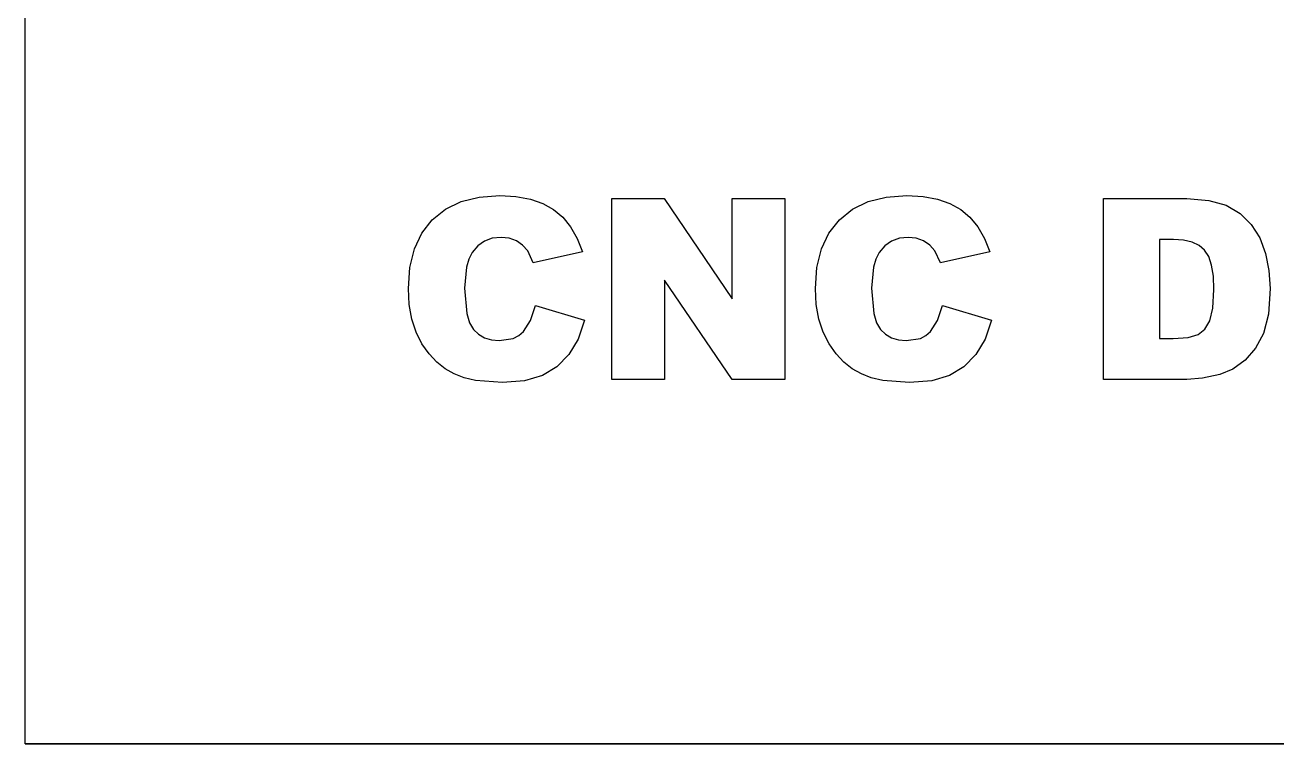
# Model space of a CAD drawing. Header units: metres. Extents: x 0 to 5.2, y 0 to 4.45.
# Drawn here: x 0 to 2.595, y 0 to 1.492 of the extents above; entities that cross this region are included whole.
import ezdxf

# ---------------------------------------------------------------- set-up
doc = ezdxf.new("R2010")
doc.units = ezdxf.units.M

msp = doc.modelspace()

# ---------------------------------------------------------------- linework, layer by layer
at = {"layer": 'CNC DRIVER#3'}
for p, q in [((0.8715, 1.1097, 0.0625), (0.9039, 1.1253, 0.0625)), ((0.8715, 1.1097, 0.0945), (0.9039, 1.1253, 0.0945)), ((0.9039, 1.1253, 0.0625), (0.9415, 1.1347, 0.0625)), ((0.9039, 1.1253, 0.0945), (0.9415, 1.1347, 0.0945)), ((0.9039, 1.1253, 0.0625), (0.9039, 1.1253, 0.0945)), ((0.9415, 1.1347, 0.0625), (0.9842, 1.1378, 0.0625)), ((0.9415, 1.1347, 0.0945), (0.9842, 1.1378, 0.0945)), ((0.9415, 1.1347, 0.0625), (0.9415, 1.1347, 0.0945)), ((0.9842, 1.1378, 0.0625), (1.0177, 1.136, 0.0625)), ((0.9842, 1.1378, 0.0945), (1.0177, 1.136, 0.0945)), ((0.9842, 1.1378, 0.0625), (0.9842, 1.1378, 0.0945)), ((1.0177, 1.136, 0.0625), (1.0475, 1.1306, 0.0625)), ((1.0177, 1.136, 0.0945), (1.0475, 1.1306, 0.0945)), ((1.0177, 1.136, 0.0625), (1.0177, 1.136, 0.0945)), ((1.0475, 1.1306, 0.0625), (1.0734, 1.1217, 0.0625)), ((1.0475, 1.1306, 0.0945), (1.0734, 1.1217, 0.0945)), ((1.0475, 1.1306, 0.0625), (1.0475, 1.1306, 0.0945)), ((1.0734, 1.1217, 0.0625), (1.0956, 1.1091, 0.0625)), ((1.0734, 1.1217, 0.0945), (1.0956, 1.1091, 0.0945)), ((1.0734, 1.1217, 0.0625), (1.0734, 1.1217, 0.0945)), ((1.2165, 1.1314, 0.0625), (1.3247, 1.1314, 0.0625)), ((1.2165, 0.7564, 0.0625), (1.2165, 1.1314, 0.0625)), ((1.2165, 1.1314, 0.0945), (1.3247, 1.1314, 0.0945)), ((1.2165, 0.7564, 0.0945), (1.2165, 1.1314, 0.0945)), ((1.2165, 1.1314, 0.0625), (1.2165, 1.1314, 0.0945)), ((1.3247, 1.1314, 0.0625), (1.4659, 0.9239, 0.0625)), ((1.3247, 1.1314, 0.0945), (1.4659, 0.9239, 0.0945)), ((1.3247, 1.1314, 0.0625), (1.3247, 1.1314, 0.0945)), ((1.4659, 0.9239, 0.0625), (1.4659, 1.1314, 0.0625)), ((1.4659, 1.1314, 0.0625), (1.5751, 1.1314, 0.0625)), ((1.4659, 0.9239, 0.0945), (1.4659, 1.1314, 0.0945)), ((1.4659, 1.1314, 0.0945), (1.5751, 1.1314, 0.0945)), ((1.4659, 1.1314, 0.0625), (1.4659, 1.1314, 0.0945)), ((1.5751, 1.1314, 0.0625), (1.5751, 0.7564, 0.0625)), ((1.5751, 1.1314, 0.0945), (1.5751, 0.7564, 0.0945)), ((1.5751, 1.1314, 0.0625), (1.5751, 1.1314, 0.0945)), ((1.7153, 1.1097, 0.0625), (1.7478, 1.1253, 0.0625)), ((1.7153, 1.1097, 0.0945), (1.7478, 1.1253, 0.0945)), ((1.7478, 1.1253, 0.0625), (1.7854, 1.1347, 0.0625)), ((1.7478, 1.1253, 0.0945), (1.7854, 1.1347, 0.0945)), ((1.7478, 1.1253, 0.0625), (1.7478, 1.1253, 0.0945)), ((1.7854, 1.1347, 0.0625), (1.8281, 1.1378, 0.0625)), ((1.7854, 1.1347, 0.0945), (1.8281, 1.1378, 0.0945)), ((1.7854, 1.1347, 0.0625), (1.7854, 1.1347, 0.0945)), ((1.8281, 1.1378, 0.0625), (1.8616, 1.136, 0.0625)), ((1.8281, 1.1378, 0.0945), (1.8616, 1.136, 0.0945)), ((1.8281, 1.1378, 0.0625), (1.8281, 1.1378, 0.0945)), ((1.8616, 1.136, 0.0625), (1.8914, 1.1306, 0.0625)), ((1.8616, 1.136, 0.0945), (1.8914, 1.1306, 0.0945)), ((1.8616, 1.136, 0.0625), (1.8616, 1.136, 0.0945)), ((1.8914, 1.1306, 0.0625), (1.9173, 1.1217, 0.0625)), ((1.8914, 1.1306, 0.0945), (1.9173, 1.1217, 0.0945)), ((1.8914, 1.1306, 0.0625), (1.8914, 1.1306, 0.0945)), ((1.9173, 1.1217, 0.0625), (1.9395, 1.1091, 0.0625)), ((1.9173, 1.1217, 0.0945), (1.9395, 1.1091, 0.0945)), ((1.9173, 1.1217, 0.0625), (1.9173, 1.1217, 0.0945)), ((2.2358, 1.1314, 0.0625), (2.408, 1.1314, 0.0625)), ((2.2358, 0.7564, 0.0625), (2.2358, 1.1314, 0.0625)), ((2.2358, 1.1314, 0.0945), (2.408, 1.1314, 0.0945)), ((2.2358, 0.7564, 0.0945), (2.2358, 1.1314, 0.0945)), ((2.2358, 1.1314, 0.0625), (2.2358, 1.1314, 0.0945)), ((2.408, 1.1314, 0.0625), (2.454, 1.1279, 0.0625)), ((2.408, 1.1314, 0.0945), (2.454, 1.1279, 0.0945)), ((2.408, 1.1314, 0.0625), (2.408, 1.1314, 0.0945)), ((2.454, 1.1279, 0.0625), (2.4902, 1.1176, 0.0625)), ((2.454, 1.1279, 0.0945), (2.4902, 1.1176, 0.0945)), ((2.454, 1.1279, 0.0625), (2.454, 1.1279, 0.0945)), ((2.4902, 1.1176, 0.0625), (2.5188, 1.1008, 0.0625)), ((2.4902, 1.1176, 0.0945), (2.5188, 1.1008, 0.0945)), ((2.4902, 1.1176, 0.0625), (2.4902, 1.1176, 0.0945)), ((0.8442, 1.0878, 0.0625), (0.8715, 1.1097, 0.0625)), ((0.8442, 1.0878, 0.0945), (0.8715, 1.1097, 0.0945)), ((0.8715, 1.1097, 0.0625), (0.8715, 1.1097, 0.0945)), ((1.0956, 1.1091, 0.0625), (1.1146, 1.0929, 0.0625)), ((1.0956, 1.1091, 0.0945), (1.1146, 1.0929, 0.0945)), ((1.0956, 1.1091, 0.0625), (1.0956, 1.1091, 0.0945)), ((1.1146, 1.0929, 0.0625), (1.1309, 1.0728, 0.0625)), ((1.1146, 1.0929, 0.0945), (1.1309, 1.0728, 0.0945)), ((1.1146, 1.0929, 0.0625), (1.1146, 1.0929, 0.0945)), ((1.688, 1.0878, 0.0625), (1.7153, 1.1097, 0.0625)), ((1.688, 1.0878, 0.0945), (1.7153, 1.1097, 0.0945)), ((1.7153, 1.1097, 0.0625), (1.7153, 1.1097, 0.0945)), ((1.9395, 1.1091, 0.0625), (1.9585, 1.0929, 0.0625)), ((1.9395, 1.1091, 0.0945), (1.9585, 1.0929, 0.0945)), ((1.9395, 1.1091, 0.0625), (1.9395, 1.1091, 0.0945)), ((1.9585, 1.0929, 0.0625), (1.9748, 1.0728, 0.0625)), ((1.9585, 1.0929, 0.0945), (1.9748, 1.0728, 0.0945)), ((1.9585, 1.0929, 0.0625), (1.9585, 1.0929, 0.0945)), ((2.5188, 1.1008, 0.0625), (2.542, 1.0779, 0.0625)), ((2.5188, 1.1008, 0.0945), (2.542, 1.0779, 0.0945)), ((2.5188, 1.1008, 0.0625), (2.5188, 1.1008, 0.0945)), ((0.8225, 1.0601, 0.0625), (0.8442, 1.0878, 0.0625)), ((0.8225, 1.0601, 0.0945), (0.8442, 1.0878, 0.0945)), ((0.8442, 1.0878, 0.0625), (0.8442, 1.0878, 0.0945)), ((1.1309, 1.0728, 0.0625), (1.1447, 1.0489, 0.0625)), ((1.1309, 1.0728, 0.0945), (1.1447, 1.0489, 0.0945)), ((1.1309, 1.0728, 0.0625), (1.1309, 1.0728, 0.0945)), ((1.6664, 1.0601, 0.0625), (1.688, 1.0878, 0.0625)), ((1.6664, 1.0601, 0.0945), (1.688, 1.0878, 0.0945)), ((1.688, 1.0878, 0.0625), (1.688, 1.0878, 0.0945)), ((1.9748, 1.0728, 0.0625), (1.9886, 1.0489, 0.0625)), ((1.9748, 1.0728, 0.0945), (1.9886, 1.0489, 0.0945)), ((1.9748, 1.0728, 0.0625), (1.9748, 1.0728, 0.0945)), ((2.542, 1.0779, 0.0625), (2.5597, 1.05, 0.0625)), ((2.542, 1.0779, 0.0945), (2.5597, 1.05, 0.0945)), ((2.542, 1.0779, 0.0625), (2.542, 1.0779, 0.0945)), ((0.807, 1.0271, 0.0625), (0.8225, 1.0601, 0.0625)), ((0.807, 1.0271, 0.0945), (0.8225, 1.0601, 0.0945)), ((0.8225, 1.0601, 0.0625), (0.8225, 1.0601, 0.0945)), ((0.9522, 1.0432, 0.0625), (0.9383, 1.0333, 0.0625)), ((0.9522, 1.0432, 0.0945), (0.9383, 1.0333, 0.0945)), ((0.9685, 1.0491, 0.0625), (0.9522, 1.0432, 0.0625)), ((0.9685, 1.0491, 0.0945), (0.9522, 1.0432, 0.0945)), ((0.9522, 1.0432, 0.0625), (0.9522, 1.0432, 0.0945)), ((0.987, 1.0511, 0.0625), (0.9685, 1.0491, 0.0625)), ((0.987, 1.0511, 0.0945), (0.9685, 1.0491, 0.0945)), ((0.9685, 1.0491, 0.0625), (0.9685, 1.0491, 0.0945)), ((1.0036, 1.0493, 0.0625), (0.987, 1.0511, 0.0625)), ((1.0036, 1.0493, 0.0945), (0.987, 1.0511, 0.0945)), ((0.987, 1.0511, 0.0625), (0.987, 1.0511, 0.0945)), ((1.0185, 1.0439, 0.0625), (1.0036, 1.0493, 0.0625)), ((1.0185, 1.0439, 0.0945), (1.0036, 1.0493, 0.0945)), ((1.0036, 1.0493, 0.0625), (1.0036, 1.0493, 0.0945)), ((1.0315, 1.0352, 0.0625), (1.0185, 1.0439, 0.0625)), ((1.0315, 1.0352, 0.0945), (1.0185, 1.0439, 0.0945)), ((1.0185, 1.0439, 0.0625), (1.0185, 1.0439, 0.0945)), ((1.1447, 1.0489, 0.0625), (1.1558, 1.0211, 0.0625)), ((1.1447, 1.0489, 0.0945), (1.1558, 1.0211, 0.0945)), ((1.1447, 1.0489, 0.0625), (1.1447, 1.0489, 0.0945)), ((1.6509, 1.0271, 0.0625), (1.6664, 1.0601, 0.0625)), ((1.6509, 1.0271, 0.0945), (1.6664, 1.0601, 0.0945)), ((1.6664, 1.0601, 0.0625), (1.6664, 1.0601, 0.0945)), ((1.7961, 1.0432, 0.0625), (1.7822, 1.0333, 0.0625)), ((1.7961, 1.0432, 0.0945), (1.7822, 1.0333, 0.0945)), ((1.8124, 1.0491, 0.0625), (1.7961, 1.0432, 0.0625)), ((1.8124, 1.0491, 0.0945), (1.7961, 1.0432, 0.0945)), ((1.7961, 1.0432, 0.0625), (1.7961, 1.0432, 0.0945)), ((1.8309, 1.0511, 0.0625), (1.8124, 1.0491, 0.0625)), ((1.8309, 1.0511, 0.0945), (1.8124, 1.0491, 0.0945)), ((1.8124, 1.0491, 0.0625), (1.8124, 1.0491, 0.0945)), ((1.8475, 1.0493, 0.0625), (1.8309, 1.0511, 0.0625)), ((1.8475, 1.0493, 0.0945), (1.8309, 1.0511, 0.0945)), ((1.8309, 1.0511, 0.0625), (1.8309, 1.0511, 0.0945)), ((1.8624, 1.0439, 0.0625), (1.8475, 1.0493, 0.0625)), ((1.8624, 1.0439, 0.0945), (1.8475, 1.0493, 0.0945)), ((1.8475, 1.0493, 0.0625), (1.8475, 1.0493, 0.0945)), ((1.8753, 1.0352, 0.0625), (1.8624, 1.0439, 0.0625)), ((1.8753, 1.0352, 0.0945), (1.8624, 1.0439, 0.0945)), ((1.8624, 1.0439, 0.0625), (1.8624, 1.0439, 0.0945)), ((1.9886, 1.0489, 0.0625), (1.9997, 1.0211, 0.0625)), ((1.9886, 1.0489, 0.0945), (1.9997, 1.0211, 0.0945)), ((1.9886, 1.0489, 0.0625), (1.9886, 1.0489, 0.0945)), ((2.3517, 1.0465, 0.0625), (2.3517, 0.8416, 0.0625)), ((2.3806, 1.0465, 0.0625), (2.3517, 1.0465, 0.0625)), ((2.3517, 1.0465, 0.0945), (2.3517, 0.8416, 0.0945)), ((2.3806, 1.0465, 0.0945), (2.3517, 1.0465, 0.0945)), ((2.3517, 1.0465, 0.0625), (2.3517, 1.0465, 0.0945)), ((2.4015, 1.0451, 0.0625), (2.3806, 1.0465, 0.0625)), ((2.4015, 1.0451, 0.0945), (2.3806, 1.0465, 0.0945)), ((2.3806, 1.0465, 0.0625), (2.3806, 1.0465, 0.0945)), ((2.4192, 1.041, 0.0625), (2.4015, 1.0451, 0.0625)), ((2.4192, 1.041, 0.0945), (2.4015, 1.0451, 0.0945)), ((2.4015, 1.0451, 0.0625), (2.4015, 1.0451, 0.0945)), ((2.4337, 1.0341, 0.0625), (2.4192, 1.041, 0.0625)), ((2.4337, 1.0341, 0.0945), (2.4192, 1.041, 0.0945)), ((2.4192, 1.041, 0.0625), (2.4192, 1.041, 0.0945)), ((2.5597, 1.05, 0.0625), (2.5717, 1.0178, 0.0625)), ((2.5597, 1.05, 0.0945), (2.5717, 1.0178, 0.0945)), ((2.5597, 1.05, 0.0625), (2.5597, 1.05, 0.0945)), ((0.7978, 0.9886, 0.0625), (0.807, 1.0271, 0.0625)), ((0.7978, 0.9886, 0.0945), (0.807, 1.0271, 0.0945)), ((0.807, 1.0271, 0.0625), (0.807, 1.0271, 0.0945)), ((0.9267, 1.0194, 0.0625), (0.9197, 1.006, 0.0625)), ((0.9267, 1.0194, 0.0945), (0.9197, 1.006, 0.0945)), ((0.9383, 1.0333, 0.0625), (0.9267, 1.0194, 0.0625)), ((0.9383, 1.0333, 0.0945), (0.9267, 1.0194, 0.0945)), ((0.9267, 1.0194, 0.0625), (0.9267, 1.0194, 0.0945)), ((0.9383, 1.0333, 0.0625), (0.9383, 1.0333, 0.0945)), ((1.0423, 1.0234, 0.0625), (1.0315, 1.0352, 0.0625)), ((1.0423, 1.0234, 0.0945), (1.0315, 1.0352, 0.0945)), ((1.0315, 1.0352, 0.0625), (1.0315, 1.0352, 0.0945)), ((1.0535, 0.9984, 0.0625), (1.0423, 1.0234, 0.0625)), ((1.0535, 0.9984, 0.0945), (1.0423, 1.0234, 0.0945)), ((1.0423, 1.0234, 0.0625), (1.0423, 1.0234, 0.0945)), ((1.1558, 1.0211, 0.0625), (1.0535, 0.9984, 0.0625)), ((1.1558, 1.0211, 0.0945), (1.0535, 0.9984, 0.0945)), ((1.1558, 1.0211, 0.0625), (1.1558, 1.0211, 0.0945)), ((1.6416, 0.9886, 0.0625), (1.6509, 1.0271, 0.0625)), ((1.6416, 0.9886, 0.0945), (1.6509, 1.0271, 0.0945)), ((1.6509, 1.0271, 0.0625), (1.6509, 1.0271, 0.0945)), ((1.7705, 1.0194, 0.0625), (1.7636, 1.006, 0.0625)), ((1.7705, 1.0194, 0.0945), (1.7636, 1.006, 0.0945)), ((1.7822, 1.0333, 0.0625), (1.7705, 1.0194, 0.0625)), ((1.7822, 1.0333, 0.0945), (1.7705, 1.0194, 0.0945)), ((1.7705, 1.0194, 0.0625), (1.7705, 1.0194, 0.0945)), ((1.7822, 1.0333, 0.0625), (1.7822, 1.0333, 0.0945)), ((1.8861, 1.0234, 0.0625), (1.8753, 1.0352, 0.0625)), ((1.8861, 1.0234, 0.0945), (1.8753, 1.0352, 0.0945)), ((1.8753, 1.0352, 0.0625), (1.8753, 1.0352, 0.0945)), ((1.8974, 0.9984, 0.0625), (1.8861, 1.0234, 0.0625)), ((1.8974, 0.9984, 0.0945), (1.8861, 1.0234, 0.0945)), ((1.8861, 1.0234, 0.0625), (1.8861, 1.0234, 0.0945)), ((1.9997, 1.0211, 0.0625), (1.8974, 0.9984, 0.0625)), ((1.9997, 1.0211, 0.0945), (1.8974, 0.9984, 0.0945)), ((1.9997, 1.0211, 0.0625), (1.9997, 1.0211, 0.0945)), ((2.4451, 1.0245, 0.0625), (2.4337, 1.0341, 0.0625)), ((2.4451, 1.0245, 0.0945), (2.4337, 1.0341, 0.0945)), ((2.4337, 1.0341, 0.0625), (2.4337, 1.0341, 0.0945)), ((2.4536, 1.0111, 0.0625), (2.4451, 1.0245, 0.0625)), ((2.4536, 1.0111, 0.0945), (2.4451, 1.0245, 0.0945)), ((2.4451, 1.0245, 0.0625), (2.4451, 1.0245, 0.0945)), ((2.5717, 1.0178, 0.0625), (2.5786, 0.9825, 0.0625)), ((2.5717, 1.0178, 0.0945), (2.5786, 0.9825, 0.0945)), ((2.5717, 1.0178, 0.0625), (2.5717, 1.0178, 0.0945)), ((0.7947, 0.9448, 0.0625), (0.7978, 0.9886, 0.0625)), ((0.7947, 0.9448, 0.0945), (0.7978, 0.9886, 0.0945)), ((0.7978, 0.9886, 0.0625), (0.7978, 0.9886, 0.0945)), ((0.9148, 0.9892, 0.0625), (0.9108, 0.9456, 0.0625)), ((0.9148, 0.9892, 0.0945), (0.9108, 0.9456, 0.0945)), ((0.9197, 1.006, 0.0625), (0.9148, 0.9892, 0.0625)), ((0.9197, 1.006, 0.0945), (0.9148, 0.9892, 0.0945)), ((0.9148, 0.9892, 0.0625), (0.9148, 0.9892, 0.0945)), ((0.9197, 1.006, 0.0625), (0.9197, 1.006, 0.0945)), ((1.0535, 0.9984, 0.0625), (1.0535, 0.9984, 0.0945)), ((1.6385, 0.9448, 0.0625), (1.6416, 0.9886, 0.0625)), ((1.6385, 0.9448, 0.0945), (1.6416, 0.9886, 0.0945)), ((1.6416, 0.9886, 0.0625), (1.6416, 0.9886, 0.0945)), ((1.7586, 0.9892, 0.0625), (1.7547, 0.9456, 0.0625)), ((1.7586, 0.9892, 0.0945), (1.7547, 0.9456, 0.0945)), ((1.7636, 1.006, 0.0625), (1.7586, 0.9892, 0.0625)), ((1.7636, 1.006, 0.0945), (1.7586, 0.9892, 0.0945)), ((1.7586, 0.9892, 0.0625), (1.7586, 0.9892, 0.0945)), ((1.7636, 1.006, 0.0625), (1.7636, 1.006, 0.0945)), ((1.8974, 0.9984, 0.0625), (1.8974, 0.9984, 0.0945)), ((2.4596, 0.9931, 0.0625), (2.4536, 1.0111, 0.0625)), ((2.4596, 0.9931, 0.0945), (2.4536, 1.0111, 0.0945)), ((2.4536, 1.0111, 0.0625), (2.4536, 1.0111, 0.0945)), ((2.4633, 0.9703, 0.0625), (2.4596, 0.9931, 0.0625)), ((2.4633, 0.9703, 0.0945), (2.4596, 0.9931, 0.0945)), ((2.4596, 0.9931, 0.0625), (2.4596, 0.9931, 0.0945)), ((1.4659, 0.7564, 0.0625), (1.3254, 0.9623, 0.0625)), ((1.3254, 0.9623, 0.0625), (1.3254, 0.7564, 0.0625)), ((1.4659, 0.7564, 0.0945), (1.3254, 0.9623, 0.0945)), ((1.3254, 0.9623, 0.0945), (1.3254, 0.7564, 0.0945)), ((1.3254, 0.9623, 0.0625), (1.3254, 0.9623, 0.0945)), ((2.4645, 0.9429, 0.0625), (2.4633, 0.9703, 0.0625)), ((2.4645, 0.9429, 0.0945), (2.4633, 0.9703, 0.0945)), ((2.4633, 0.9703, 0.0625), (2.4633, 0.9703, 0.0945)), ((2.5786, 0.9825, 0.0625), (2.5809, 0.9452, 0.0625)), ((2.5786, 0.9825, 0.0945), (2.5809, 0.9452, 0.0945)), ((2.5786, 0.9825, 0.0625), (2.5786, 0.9825, 0.0945)), ((0.7964, 0.9115, 0.0625), (0.7947, 0.9448, 0.0625)), ((0.7964, 0.9115, 0.0945), (0.7947, 0.9448, 0.0945)), ((0.7947, 0.9448, 0.0625), (0.7947, 0.9448, 0.0945)), ((0.9108, 0.9456, 0.0625), (0.9155, 0.893, 0.0625)), ((0.9108, 0.9456, 0.0945), (0.9155, 0.893, 0.0945)), ((0.9108, 0.9456, 0.0625), (0.9108, 0.9456, 0.0945)), ((1.6403, 0.9115, 0.0625), (1.6385, 0.9448, 0.0625)), ((1.6403, 0.9115, 0.0945), (1.6385, 0.9448, 0.0945)), ((1.6385, 0.9448, 0.0625), (1.6385, 0.9448, 0.0945)), ((1.7547, 0.9456, 0.0625), (1.7594, 0.893, 0.0625)), ((1.7547, 0.9456, 0.0945), (1.7594, 0.893, 0.0945)), ((1.7547, 0.9456, 0.0625), (1.7547, 0.9456, 0.0945)), ((2.4623, 0.9041, 0.0625), (2.4645, 0.9429, 0.0625)), ((2.4623, 0.9041, 0.0945), (2.4645, 0.9429, 0.0945)), ((2.4645, 0.9429, 0.0625), (2.4645, 0.9429, 0.0945)), ((2.5809, 0.9452, 0.0625), (2.5775, 0.8918, 0.0625)), ((2.5809, 0.9452, 0.0945), (2.5775, 0.8918, 0.0945)), ((2.5809, 0.9452, 0.0625), (2.5809, 0.9452, 0.0945)), ((0.8017, 0.8813, 0.0625), (0.7964, 0.9115, 0.0625)), ((0.8017, 0.8813, 0.0945), (0.7964, 0.9115, 0.0945)), ((0.7964, 0.9115, 0.0625), (0.7964, 0.9115, 0.0945)), ((1.0479, 0.8785, 0.0625), (1.0579, 0.9099, 0.0625)), ((1.0479, 0.8785, 0.0945), (1.0579, 0.9099, 0.0945)), ((1.0579, 0.9099, 0.0625), (1.1594, 0.8792, 0.0625)), ((1.0579, 0.9099, 0.0945), (1.1594, 0.8792, 0.0945)), ((1.0579, 0.9099, 0.0625), (1.0579, 0.9099, 0.0945)), ((1.4659, 0.9239, 0.0625), (1.4659, 0.9239, 0.0945)), ((1.6456, 0.8813, 0.0625), (1.6403, 0.9115, 0.0625)), ((1.6456, 0.8813, 0.0945), (1.6403, 0.9115, 0.0945)), ((1.6403, 0.9115, 0.0625), (1.6403, 0.9115, 0.0945)), ((1.8917, 0.8785, 0.0625), (1.9018, 0.9099, 0.0625)), ((1.8917, 0.8785, 0.0945), (1.9018, 0.9099, 0.0945)), ((1.9018, 0.9099, 0.0625), (2.0033, 0.8792, 0.0625)), ((1.9018, 0.9099, 0.0945), (2.0033, 0.8792, 0.0945)), ((1.9018, 0.9099, 0.0625), (1.9018, 0.9099, 0.0945)), ((0.9155, 0.893, 0.0625), (0.9214, 0.8741, 0.0625)), ((0.9155, 0.893, 0.0945), (0.9214, 0.8741, 0.0945)), ((0.9155, 0.893, 0.0625), (0.9155, 0.893, 0.0945)), ((1.7594, 0.893, 0.0625), (1.7653, 0.8741, 0.0625)), ((1.7594, 0.893, 0.0945), (1.7653, 0.8741, 0.0945)), ((1.7594, 0.893, 0.0625), (1.7594, 0.893, 0.0945)), ((2.4558, 0.8778, 0.0625), (2.4623, 0.9041, 0.0625)), ((2.4558, 0.8778, 0.0945), (2.4623, 0.9041, 0.0945)), ((2.4623, 0.9041, 0.0625), (2.4623, 0.9041, 0.0945)), ((2.5775, 0.8918, 0.0625), (2.5672, 0.8519, 0.0625)), ((2.5775, 0.8918, 0.0945), (2.5672, 0.8519, 0.0945)), ((2.5775, 0.8918, 0.0625), (2.5775, 0.8918, 0.0945)), ((0.8105, 0.8542, 0.0625), (0.8017, 0.8813, 0.0625)), ((0.8105, 0.8542, 0.0945), (0.8017, 0.8813, 0.0945)), ((0.8017, 0.8813, 0.0625), (0.8017, 0.8813, 0.0945)), ((0.9214, 0.8741, 0.0625), (0.9297, 0.8601, 0.0625)), ((0.9214, 0.8741, 0.0945), (0.9297, 0.8601, 0.0945)), ((0.9214, 0.8741, 0.0625), (0.9214, 0.8741, 0.0945)), ((0.9297, 0.8601, 0.0625), (0.9401, 0.85, 0.0625)), ((0.9297, 0.8601, 0.0945), (0.9401, 0.85, 0.0945)), ((0.9297, 0.8601, 0.0625), (0.9297, 0.8601, 0.0945)), ((1.0332, 0.8556, 0.0625), (1.0479, 0.8785, 0.0625)), ((1.0332, 0.8556, 0.0945), (1.0479, 0.8785, 0.0945)), ((1.0479, 0.8785, 0.0625), (1.0479, 0.8785, 0.0945)), ((1.1594, 0.8792, 0.0625), (1.1463, 0.84, 0.0625)), ((1.1594, 0.8792, 0.0945), (1.1463, 0.84, 0.0945)), ((1.1594, 0.8792, 0.0625), (1.1594, 0.8792, 0.0945)), ((1.6544, 0.8542, 0.0625), (1.6456, 0.8813, 0.0625)), ((1.6544, 0.8542, 0.0945), (1.6456, 0.8813, 0.0945)), ((1.6456, 0.8813, 0.0625), (1.6456, 0.8813, 0.0945)), ((1.7653, 0.8741, 0.0625), (1.7736, 0.8601, 0.0625)), ((1.7653, 0.8741, 0.0945), (1.7736, 0.8601, 0.0945)), ((1.7653, 0.8741, 0.0625), (1.7653, 0.8741, 0.0945)), ((1.7736, 0.8601, 0.0625), (1.784, 0.85, 0.0625)), ((1.7736, 0.8601, 0.0945), (1.784, 0.85, 0.0945)), ((1.7736, 0.8601, 0.0625), (1.7736, 0.8601, 0.0945)), ((1.8771, 0.8556, 0.0625), (1.8917, 0.8785, 0.0625)), ((1.8771, 0.8556, 0.0945), (1.8917, 0.8785, 0.0945)), ((1.8917, 0.8785, 0.0625), (1.8917, 0.8785, 0.0945)), ((2.0033, 0.8792, 0.0625), (1.9901, 0.84, 0.0625)), ((2.0033, 0.8792, 0.0945), (1.9901, 0.84, 0.0945)), ((2.0033, 0.8792, 0.0625), (2.0033, 0.8792, 0.0945)), ((2.4318, 0.8496, 0.0625), (2.4455, 0.8607, 0.0625)), ((2.4318, 0.8496, 0.0945), (2.4455, 0.8607, 0.0945)), ((2.4455, 0.8607, 0.0625), (2.4558, 0.8778, 0.0625)), ((2.4455, 0.8607, 0.0945), (2.4558, 0.8778, 0.0945)), ((2.4455, 0.8607, 0.0625), (2.4455, 0.8607, 0.0945)), ((2.4558, 0.8778, 0.0625), (2.4558, 0.8778, 0.0945)), ((0.8228, 0.8303, 0.0625), (0.8105, 0.8542, 0.0625)), ((0.8228, 0.8303, 0.0945), (0.8105, 0.8542, 0.0945)), ((0.8105, 0.8542, 0.0625), (0.8105, 0.8542, 0.0945)), ((0.9401, 0.85, 0.0625), (0.9525, 0.8428, 0.0625)), ((0.9401, 0.85, 0.0945), (0.9525, 0.8428, 0.0945)), ((0.9401, 0.85, 0.0625), (0.9401, 0.85, 0.0945)), ((0.9525, 0.8428, 0.0625), (0.9667, 0.8384, 0.0625)), ((0.9525, 0.8428, 0.0945), (0.9667, 0.8384, 0.0945)), ((0.9525, 0.8428, 0.0625), (0.9525, 0.8428, 0.0945)), ((0.9667, 0.8384, 0.0625), (0.9829, 0.837, 0.0625)), ((0.9667, 0.8384, 0.0945), (0.9829, 0.837, 0.0945)), ((0.9667, 0.8384, 0.0625), (0.9667, 0.8384, 0.0945)), ((0.9829, 0.837, 0.0625), (1.0121, 0.8416, 0.0625)), ((0.9829, 0.837, 0.0945), (1.0121, 0.8416, 0.0945)), ((0.9829, 0.837, 0.0625), (0.9829, 0.837, 0.0945)), ((1.0121, 0.8416, 0.0625), (1.0237, 0.8475, 0.0625)), ((1.0121, 0.8416, 0.0945), (1.0237, 0.8475, 0.0945)), ((1.0121, 0.8416, 0.0625), (1.0121, 0.8416, 0.0945)), ((1.0237, 0.8475, 0.0625), (1.0332, 0.8556, 0.0625)), ((1.0237, 0.8475, 0.0945), (1.0332, 0.8556, 0.0945)), ((1.0237, 0.8475, 0.0625), (1.0237, 0.8475, 0.0945)), ((1.0332, 0.8556, 0.0625), (1.0332, 0.8556, 0.0945)), ((1.1463, 0.84, 0.0625), (1.1272, 0.8078, 0.0625)), ((1.1463, 0.84, 0.0945), (1.1272, 0.8078, 0.0945)), ((1.1463, 0.84, 0.0625), (1.1463, 0.84, 0.0945)), ((1.6667, 0.8303, 0.0625), (1.6544, 0.8542, 0.0625)), ((1.6667, 0.8303, 0.0945), (1.6544, 0.8542, 0.0945)), ((1.6544, 0.8542, 0.0625), (1.6544, 0.8542, 0.0945)), ((1.784, 0.85, 0.0625), (1.7964, 0.8428, 0.0625)), ((1.784, 0.85, 0.0945), (1.7964, 0.8428, 0.0945)), ((1.784, 0.85, 0.0625), (1.784, 0.85, 0.0945)), ((1.7964, 0.8428, 0.0625), (1.8106, 0.8384, 0.0625)), ((1.7964, 0.8428, 0.0945), (1.8106, 0.8384, 0.0945)), ((1.7964, 0.8428, 0.0625), (1.7964, 0.8428, 0.0945)), ((1.8106, 0.8384, 0.0625), (1.8268, 0.837, 0.0625)), ((1.8106, 0.8384, 0.0945), (1.8268, 0.837, 0.0945)), ((1.8106, 0.8384, 0.0625), (1.8106, 0.8384, 0.0945)), ((1.8268, 0.837, 0.0625), (1.856, 0.8416, 0.0625)), ((1.8268, 0.837, 0.0945), (1.856, 0.8416, 0.0945)), ((1.8268, 0.837, 0.0625), (1.8268, 0.837, 0.0945)), ((1.856, 0.8416, 0.0625), (1.8675, 0.8475, 0.0625)), ((1.856, 0.8416, 0.0945), (1.8675, 0.8475, 0.0945)), ((1.856, 0.8416, 0.0625), (1.856, 0.8416, 0.0945)), ((1.8675, 0.8475, 0.0625), (1.8771, 0.8556, 0.0625)), ((1.8675, 0.8475, 0.0945), (1.8771, 0.8556, 0.0945)), ((1.8675, 0.8475, 0.0625), (1.8675, 0.8475, 0.0945)), ((1.8771, 0.8556, 0.0625), (1.8771, 0.8556, 0.0945)), ((1.9901, 0.84, 0.0625), (1.9711, 0.8078, 0.0625)), ((1.9901, 0.84, 0.0945), (1.9711, 0.8078, 0.0945)), ((1.9901, 0.84, 0.0625), (1.9901, 0.84, 0.0945)), ((2.3517, 0.8416, 0.0625), (2.3801, 0.8416, 0.0625)), ((2.3517, 0.8416, 0.0945), (2.3801, 0.8416, 0.0945)), ((2.3517, 0.8416, 0.0625), (2.3517, 0.8416, 0.0945)), ((2.3801, 0.8416, 0.0625), (2.4112, 0.8436, 0.0625)), ((2.3801, 0.8416, 0.0945), (2.4112, 0.8436, 0.0945)), ((2.3801, 0.8416, 0.0625), (2.3801, 0.8416, 0.0945)), ((2.4112, 0.8436, 0.0625), (2.4318, 0.8496, 0.0625)), ((2.4112, 0.8436, 0.0945), (2.4318, 0.8496, 0.0945)), ((2.4112, 0.8436, 0.0625), (2.4112, 0.8436, 0.0945)), ((2.4318, 0.8496, 0.0625), (2.4318, 0.8496, 0.0945)), ((2.5672, 0.8519, 0.0625), (2.5509, 0.8215, 0.0625)), ((2.5672, 0.8519, 0.0945), (2.5509, 0.8215, 0.0945)), ((2.5672, 0.8519, 0.0625), (2.5672, 0.8519, 0.0945)), ((0.8375, 0.8096, 0.0625), (0.8228, 0.8303, 0.0625)), ((0.8375, 0.8096, 0.0945), (0.8228, 0.8303, 0.0945)), ((0.8228, 0.8303, 0.0625), (0.8228, 0.8303, 0.0945)), ((0.8536, 0.7923, 0.0625), (0.8375, 0.8096, 0.0625)), ((0.8536, 0.7923, 0.0945), (0.8375, 0.8096, 0.0945)), ((0.8375, 0.8096, 0.0625), (0.8375, 0.8096, 0.0945)), ((1.1272, 0.8078, 0.0625), (1.1025, 0.7827, 0.0625)), ((1.1272, 0.8078, 0.0945), (1.1025, 0.7827, 0.0945)), ((1.1272, 0.8078, 0.0625), (1.1272, 0.8078, 0.0945)), ((1.6814, 0.8096, 0.0625), (1.6667, 0.8303, 0.0625)), ((1.6814, 0.8096, 0.0945), (1.6667, 0.8303, 0.0945)), ((1.6667, 0.8303, 0.0625), (1.6667, 0.8303, 0.0945)), ((1.6975, 0.7923, 0.0625), (1.6814, 0.8096, 0.0625)), ((1.6975, 0.7923, 0.0945), (1.6814, 0.8096, 0.0945)), ((1.6814, 0.8096, 0.0625), (1.6814, 0.8096, 0.0945)), ((1.9711, 0.8078, 0.0625), (1.9464, 0.7827, 0.0625)), ((1.9711, 0.8078, 0.0945), (1.9464, 0.7827, 0.0945)), ((1.9711, 0.8078, 0.0625), (1.9711, 0.8078, 0.0945)), ((2.5509, 0.8215, 0.0625), (2.5292, 0.7964, 0.0625)), ((2.5509, 0.8215, 0.0945), (2.5292, 0.7964, 0.0945)), ((2.5509, 0.8215, 0.0625), (2.5509, 0.8215, 0.0945)), ((0.871, 0.7783, 0.0625), (0.8536, 0.7923, 0.0625)), ((0.871, 0.7783, 0.0945), (0.8536, 0.7923, 0.0945)), ((0.8536, 0.7923, 0.0625), (0.8536, 0.7923, 0.0945)), ((1.1025, 0.7827, 0.0625), (1.0726, 0.7646, 0.0625)), ((1.1025, 0.7827, 0.0945), (1.0726, 0.7646, 0.0945)), ((1.1025, 0.7827, 0.0625), (1.1025, 0.7827, 0.0945)), ((1.7149, 0.7783, 0.0625), (1.6975, 0.7923, 0.0625)), ((1.7149, 0.7783, 0.0945), (1.6975, 0.7923, 0.0945)), ((1.6975, 0.7923, 0.0625), (1.6975, 0.7923, 0.0945)), ((1.9464, 0.7827, 0.0625), (1.9165, 0.7646, 0.0625)), ((1.9464, 0.7827, 0.0945), (1.9165, 0.7646, 0.0945)), ((1.9464, 0.7827, 0.0625), (1.9464, 0.7827, 0.0945)), ((2.5292, 0.7964, 0.0625), (2.504, 0.7778, 0.0625)), ((2.5292, 0.7964, 0.0945), (2.504, 0.7778, 0.0945)), ((2.5292, 0.7964, 0.0625), (2.5292, 0.7964, 0.0945)), ((0.8897, 0.7678, 0.0625), (0.871, 0.7783, 0.0625)), ((0.8897, 0.7678, 0.0945), (0.871, 0.7783, 0.0945)), ((0.871, 0.7783, 0.0625), (0.871, 0.7783, 0.0945)), ((0.9105, 0.76, 0.0625), (0.8897, 0.7678, 0.0625)), ((0.9105, 0.76, 0.0945), (0.8897, 0.7678, 0.0945)), ((0.8897, 0.7678, 0.0625), (0.8897, 0.7678, 0.0945)), ((0.934, 0.7544, 0.0625), (0.9105, 0.76, 0.0625)), ((0.934, 0.7544, 0.0945), (0.9105, 0.76, 0.0945)), ((0.9105, 0.76, 0.0625), (0.9105, 0.76, 0.0945)), ((0.9896, 0.75, 0.0625), (0.934, 0.7544, 0.0625)), ((0.9896, 0.75, 0.0945), (0.934, 0.7544, 0.0945)), ((0.934, 0.7544, 0.0625), (0.934, 0.7544, 0.0945)), ((1.0355, 0.7536, 0.0625), (0.9896, 0.75, 0.0625)), ((1.0355, 0.7536, 0.0945), (0.9896, 0.75, 0.0945)), ((1.0726, 0.7646, 0.0625), (1.0355, 0.7536, 0.0625)), ((1.0726, 0.7646, 0.0945), (1.0355, 0.7536, 0.0945)), ((1.0355, 0.7536, 0.0625), (1.0355, 0.7536, 0.0945)), ((1.0726, 0.7646, 0.0625), (1.0726, 0.7646, 0.0945)), ((1.3254, 0.7564, 0.0625), (1.2165, 0.7564, 0.0625)), ((1.3254, 0.7564, 0.0945), (1.2165, 0.7564, 0.0945)), ((1.2165, 0.7564, 0.0625), (1.2165, 0.7564, 0.0945)), ((1.3254, 0.7564, 0.0625), (1.3254, 0.7564, 0.0945)), ((1.5751, 0.7564, 0.0625), (1.4659, 0.7564, 0.0625)), ((1.5751, 0.7564, 0.0945), (1.4659, 0.7564, 0.0945)), ((1.4659, 0.7564, 0.0625), (1.4659, 0.7564, 0.0945)), ((1.5751, 0.7564, 0.0625), (1.5751, 0.7564, 0.0945)), ((1.7336, 0.7678, 0.0625), (1.7149, 0.7783, 0.0625)), ((1.7336, 0.7678, 0.0945), (1.7149, 0.7783, 0.0945)), ((1.7149, 0.7783, 0.0625), (1.7149, 0.7783, 0.0945)), ((1.7543, 0.76, 0.0625), (1.7336, 0.7678, 0.0625)), ((1.7543, 0.76, 0.0945), (1.7336, 0.7678, 0.0945)), ((1.7336, 0.7678, 0.0625), (1.7336, 0.7678, 0.0945)), ((1.7779, 0.7544, 0.0625), (1.7543, 0.76, 0.0625)), ((1.7779, 0.7544, 0.0945), (1.7543, 0.76, 0.0945)), ((1.7543, 0.76, 0.0625), (1.7543, 0.76, 0.0945)), ((1.8335, 0.75, 0.0625), (1.7779, 0.7544, 0.0625)), ((1.8335, 0.75, 0.0945), (1.7779, 0.7544, 0.0945)), ((1.7779, 0.7544, 0.0625), (1.7779, 0.7544, 0.0945)), ((1.8794, 0.7536, 0.0625), (1.8335, 0.75, 0.0625)), ((1.8794, 0.7536, 0.0945), (1.8335, 0.75, 0.0945)), ((1.9165, 0.7646, 0.0625), (1.8794, 0.7536, 0.0625)), ((1.9165, 0.7646, 0.0945), (1.8794, 0.7536, 0.0945)), ((1.8794, 0.7536, 0.0625), (1.8794, 0.7536, 0.0945)), ((1.9165, 0.7646, 0.0625), (1.9165, 0.7646, 0.0945)), ((2.408, 0.7564, 0.0625), (2.2358, 0.7564, 0.0625)), ((2.408, 0.7564, 0.0945), (2.2358, 0.7564, 0.0945)), ((2.2358, 0.7564, 0.0625), (2.2358, 0.7564, 0.0945)), ((2.4407, 0.759, 0.0625), (2.408, 0.7564, 0.0625)), ((2.4407, 0.759, 0.0945), (2.408, 0.7564, 0.0945)), ((2.408, 0.7564, 0.0625), (2.408, 0.7564, 0.0945)), ((2.477, 0.7666, 0.0625), (2.4407, 0.759, 0.0625)), ((2.477, 0.7666, 0.0945), (2.4407, 0.759, 0.0945)), ((2.4407, 0.759, 0.0625), (2.4407, 0.759, 0.0945)), ((2.504, 0.7778, 0.0625), (2.477, 0.7666, 0.0625)), ((2.504, 0.7778, 0.0945), (2.477, 0.7666, 0.0945)), ((2.477, 0.7666, 0.0625), (2.477, 0.7666, 0.0945)), ((2.504, 0.7778, 0.0625), (2.504, 0.7778, 0.0945)), ((0.9896, 0.75, 0.0625), (0.9896, 0.75, 0.0945)), ((1.8335, 0.75, 0.0625), (1.8335, 0.75, 0.0945))]:
    msp.add_line(p, q, dxfattribs=at)
at = {"layer": 'Group#13'}
for p, q in [((0, 0, 0.0625), (0, 4.453, 0.0625)), ((0, 0), (0, 4.453)), ((0, 0, 0.0625), (0, 0)), ((5.204, 0, 0.0625), (0, 0, 0.0625)), ((0, 0), (5.204, 0))]:
    msp.add_line(p, q, dxfattribs=at)

doc.saveas('drawing.dxf')
